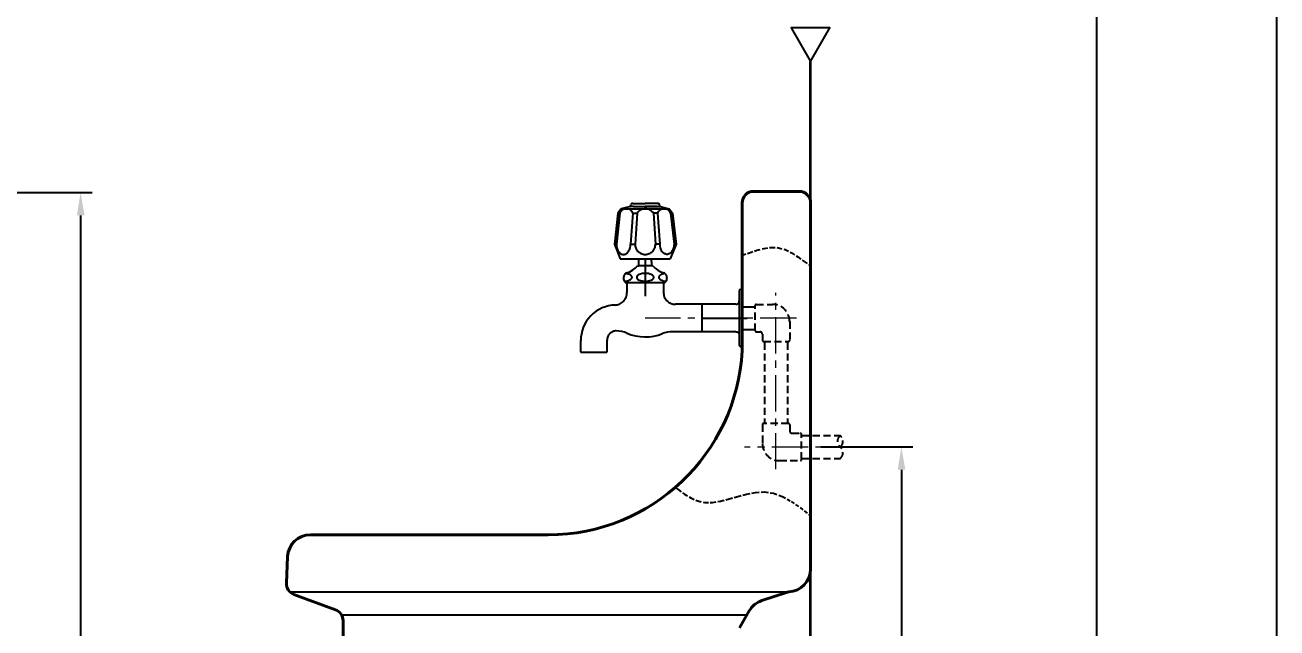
# Model space of a CAD drawing. Extents: x 57303 to 59729, y 58734 to 62164.
# Drawn here: x 58631 to 59729, y 60325 to 60854 of the extents above; entities that cross this region are included whole.
import ezdxf

# ---------------------------------------------------------------- set-up
doc = ezdxf.new("R2010")
doc.units = 0
doc.header["$MEASUREMENT"] = 0
for name, pattern in [('CENTER', [50.8, 31.75, -6.35, 6.35, -6.35]), ('HIDDEN', [9.525, 6.35, -3.175]), ('HIDDEN2', [4.7625, 3.175, -1.5875])]:
    doc.linetypes.add(name, pattern=pattern)
doc.layers.get('0').update_dxf_attribs({"linetype": 'CONTINUOUS'})
doc.layers.get('Defpoints').update_dxf_attribs({"linetype": 'CONTINUOUS'})
for name, color, linetype in [('1', 7, 'CONTINUOUS'), ('Dim', 4, 'CONTINUOUS'), ('FAUCET', 4, 'CONTINUOUS'), ('LINE', 7, 'CONTINUOUS'), ('YA', 7, 'CONTINUOUS')]:
    doc.layers.add(name, color=color, linetype=linetype)
for name, color, linetype, lineweight in [('CEN', 1, 'CENTER', 5), ('OUTLINE', 11, 'CONTINUOUS', 40), ('Y', 202, 'CONTINUOUS', 35)]:
    doc.layers.add(name, color=color, linetype=linetype, lineweight=lineweight)
doc.styles.add('h', font='', dxfattribs={"height": 30})
doc.styles.get("Standard").update_dxf_attribs({"font": 'txt.shx', "bigfont": 'ghs.shx'})
doc.styles.get('h').set_extended_font_data('Haansoft Batang')
doc.dimstyles.new('SERIM', dxfattribs={"dimscale": 10, "dimtxt": 3, "dimasz": 2, "dimexe": 1, "dimexo": 1.5, "dimgap": 1, "dimtad": 1, "dimtoh": 1, "dimdec": 0, "dimdsep": 46, "dimtxsty": 'h', "dimcen": -0.3, "dimclrt": 2, "dimadec": 0, "dimazin": 0, "dimtfac": 1, "dimtdec": 0, "dimtmove": 1, "dimatfit": 3, "dimfxl": 0, "dimtolj": 1, "dimtzin": 0, "dimarcsym": 0})

# ---------------------------------------------------------------- blocks, each defined once
blk = doc.blocks.new('*D45')
at = {"layer": 'Defpoints', "color": 0}
for p in [(58238.9, 60706.7), (58341.9, 59723.7), (58679.6, 59723.7)]:
    blk.add_point(p, dxfattribs=at)
at = {"layer": 'Dim', "color": 0, "lineweight": -2}
for p, q in [((58253.9, 60706.7), (58689.6, 60706.7)), ((58679.6, 60686.7), (58679.6, 59743.7)), ((58356.9, 59723.7), (58689.6, 59723.7))]:
    blk.add_line(p, q, dxfattribs=at)
at = {"layer": 'Dim', "color": 0}
for points in [[(58676.3, 60686.7), (58683, 60686.7), (58679.6, 60706.7)], [(58676.3, 59743.7), (58683, 59743.7), (58679.6, 59723.7)]]:
    blk.add_solid(points, dxfattribs=at)
at = {"layer": 'Dim', "color": 0, "insert": (58644.6, 60215.2), "char_height": 50, "attachment_point": 5, "rotation": 90}
blk.add_mtext('\\A1;983', dxfattribs=at)
blk = doc.blocks.new('*D92')
at = {"layer": 'Defpoints', "color": 0}
for p in [(59313.7, 60483.7), (59333.5, 59723.7), (59399.4, 59723.7)]:
    blk.add_point(p, dxfattribs=at)
at = {"layer": 'Dim', "color": 0, "lineweight": -2}
for p, q in [((59328.7, 60483.7), (59409.4, 60483.7)), ((59399.4, 60463.7), (59399.4, 59743.7)), ((59348.5, 59723.7), (59409.4, 59723.7))]:
    blk.add_line(p, q, dxfattribs=at)
at = {"layer": 'Dim', "color": 0}
for points in [[(59396.1, 60463.7), (59402.8, 60463.7), (59399.4, 60483.7)], [(59396.1, 59743.7), (59402.8, 59743.7), (59399.4, 59723.7)]]:
    blk.add_solid(points, dxfattribs=at)
at = {"layer": 'Dim', "color": 0, "insert": (59364.4, 60103.7), "char_height": 50, "attachment_point": 5, "rotation": 90}
blk.add_mtext('\\A1;760', dxfattribs=at)

msp = doc.modelspace()

# ---------------------------------------------------------------- linework, layer by layer
at = {"color": 0}
for p, q in [((59174.723, 60648.542), (59174.723, 60615.996)), ((59224.42, 60608.742), (59224.42, 60584.742)), ((59224.42, 60596.742), (59264.115, 60596.742))]:
    msp.add_line(p, q, dxfattribs=at)
msp.add_lwpolyline([(59319.723, 60821.639), (59336.738, 60851.11), (59302.707, 60851.11)], close=True, dxfattribs=at)
at = {"color": 0, "linetype": 'HIDDEN2'}
for points in [[(59259.723, 60651.727), (59260.007, 60651.818), (59266.162, 60653.99), (59272.532, 60656.099), (59278.978, 60657.777), (59285.363, 60658.657), (59291.547, 60658.373), (59297.432, 60656.683), (59303.078, 60653.855), (59308.582, 60650.279), (59314.045, 60646.349), (59319.563, 60642.457), (59319.723, 60642.36)], [(59201.023, 60448.237), (59203.639, 60446.355), (59209.158, 60442.464), (59214.832, 60439.002), (59220.76, 60436.364), (59227.041, 60434.941), (59233.745, 60434.987), (59240.828, 60436.199), (59248.22, 60438.135), (59255.848, 60440.352), (59263.64, 60442.408), (59271.524, 60443.861), (59279.429, 60444.268), (59287.282, 60443.189), (59295.036, 60440.327), (59302.736, 60435.975), (59310.45, 60430.573), (59318.248, 60424.56), (59319.723, 60423.413)]]:
    msp.add_lwpolyline(points, dxfattribs=at)
at = {"layer": '1', "color": 0, "linetype": 'Continuous'}
for centre, start, end in [((59258.473, 60620.492), 0, 180), ((59258.473, 60572.992), 180, 311.035804)]:
    msp.add_arc(centre, 1.25, start, end, dxfattribs=at)
at = {"layer": 'CEN', "color": 0}
for p, q in [((59289.18, 60464.142), (59289.18, 60618.736)), ((59307.243, 60596.742), (59174.572, 60596.742)), ((59368.429, 60483.69), (59261.908, 60483.69))]:
    msp.add_line(p, q, dxfattribs=at)
at = {"layer": 'FAUCET', "color": 0, "linetype": 'Continuous'}
for p, q in [((59153.723, 60692.542), (59150.723, 60688.542)), ((59161.723, 60694.542), (59153.723, 60692.542)), ((59153.723, 60692.542), (59187.655, 60692.542)), ((59164.323, 60694.542), (59161.723, 60694.542)), ((59164.323, 60694.542), (59161.723, 60694.542)), ((59161.824, 60694.919), (59162.194, 60696.301)), ((59164.646, 60694.542), (59162.114, 60694.542)), ((59163.723, 60697.042), (59163.16, 60697.042)), ((59163.723, 60697.042), (59174.723, 60697.042)), ((59164.323, 60694.542), (59164.646, 60694.542)), ((59164.323, 60694.542), (59174.723, 60694.542)), ((59166.973, 60694.542), (59174.723, 60694.542)), ((59169.525, 60694.542), (59174.723, 60694.542)), ((59185.723, 60697.042), (59174.723, 60697.042)), ((59174.723, 60694.542), (59187.723, 60694.542)), ((59185.123, 60694.542), (59174.723, 60694.542)), ((59182.472, 60694.542), (59174.723, 60694.542)), ((59179.921, 60694.542), (59174.723, 60694.542)), ((59182.472, 60694.542), (59179.921, 60694.542)), ((59184.8, 60694.542), (59187.332, 60694.542)), ((59185.123, 60694.542), (59184.8, 60694.542)), ((59185.123, 60694.542), (59187.723, 60694.542)), ((59185.723, 60697.042), (59186.286, 60697.042)), ((59187.622, 60694.919), (59187.251, 60696.301)), ((59187.655, 60692.542), (59195.723, 60692.542)), ((59187.723, 60694.542), (59195.723, 60692.542)), ((59195.723, 60692.542), (59198.723, 60688.542)), ((59150.723, 60688.542), (59147.723, 60661.542)), ((59152.449, 60688.542), (59149.449, 60661.542)), ((59152.449, 60688.542), (59150.723, 60688.542)), ((59163.922, 60688.542), (59161.862, 60661.542)), ((59163.842, 60688.542), (59167.6, 60688.542)), ((59167.596, 60688.542), (59165.771, 60661.542)), ((59185.603, 60688.542), (59181.845, 60688.542)), ((59181.849, 60688.542), (59183.674, 60661.542)), ((59185.524, 60688.542), (59187.584, 60661.542)), ((59196.989, 60688.548), (59198.715, 60688.549)), ((59196.989, 60688.548), (59199.997, 60661.549)), ((59198.723, 60688.542), (59201.464, 60663.871)), ((59147.723, 60661.542), (59152.723, 60648.542)), ((59149.449, 60661.542), (59147.723, 60661.542)), ((59161.862, 60661.542), (59165.771, 60661.542)), ((59187.584, 60661.542), (59183.674, 60661.542)), ((59201.723, 60661.542), (59196.723, 60648.542)), ((59199.997, 60661.549), (59201.723, 60661.549)), ((59201.464, 60663.871), (59201.723, 60661.542)), ((59152.723, 60648.542), (59174.723, 60648.542)), ((59169.223, 60642.56), (59169.223, 60648.542)), ((59174.723, 60648.542), (59196.723, 60648.542)), ((59180.223, 60646.344), (59180.223, 60648.542)), ((59180.223, 60646.344), (59180.223, 60642.56)), ((59167.973, 60642.56), (59168.973, 60642.56)), ((59168.973, 60642.56), (59169.223, 60642.56)), ((59180.223, 60642.56), (59169.223, 60642.56)), ((59180.473, 60642.56), (59180.223, 60642.56)), ((59181.473, 60642.56), (59180.473, 60642.56)), ((59191.436, 60627.56), (59157.973, 60627.56)), ((59158.723, 60627.56), (59158.723, 60619.083)), ((59190.723, 60627.56), (59190.723, 60619.242)), ((59257.223, 60620.492), (59257.223, 60572.992)), ((59254.223, 60608.742), (59201.223, 60608.742)), ((59254.223, 60584.742), (59198.77, 60584.742)), ((59118.223, 60567.242), (59118.223, 60577.11)), ((59141.223, 60567.242), (59141.223, 60577.403)), ((59118.723, 60566.742), (59120.923, 60566.742)), ((59120.923, 60566.742), (59129.723, 60566.742)), ((59129.723, 60566.742), (59138.523, 60566.742)), ((59138.523, 60566.742), (59140.723, 60566.742))]:
    msp.add_line(p, q, dxfattribs=at)
for points in [[(59163.922, 60688.542), (59163.553, 60689.354), (59163.051, 60690.129), (59162.422, 60690.836), (59161.682, 60691.443), (59160.856, 60691.928), (59159.976, 60692.274), (59159.075, 60692.477), (59158.185, 60692.542), (59157.296, 60692.477), (59156.395, 60692.274), (59155.514, 60691.928), (59154.688, 60691.443), (59153.948, 60690.836), (59153.319, 60690.129), (59152.817, 60689.354), (59152.449, 60688.542)], [(59161.824, 60694.919), (59161.817, 60694.887), (59161.814, 60694.853), (59161.815, 60694.818), (59161.819, 60694.783), (59161.828, 60694.75), (59161.841, 60694.717), (59161.857, 60694.687), (59161.876, 60694.659), (59161.898, 60694.634), (59161.923, 60694.611), (59161.951, 60694.59), (59161.981, 60694.573), (59162.013, 60694.559), (59162.046, 60694.549), (59162.08, 60694.544), (59162.114, 60694.542)], [(59163.16, 60697.042), (59163.005, 60697.03), (59162.847, 60696.992), (59162.694, 60696.926), (59162.551, 60696.835), (59162.426, 60696.721), (59162.324, 60696.59), (59162.246, 60696.447), (59162.194, 60696.301)], [(59181.845, 60688.542), (59181.252, 60689.391), (59180.539, 60690.178), (59179.718, 60690.88), (59178.806, 60691.473), (59177.824, 60691.943), (59176.798, 60692.279), (59175.755, 60692.478), (59174.721, 60692.542), (59173.687, 60692.478), (59172.644, 60692.279), (59171.618, 60691.943), (59170.635, 60691.473), (59169.723, 60690.88), (59168.902, 60690.178), (59168.189, 60689.391), (59167.596, 60688.542)], [(59196.989, 60688.548), (59196.62, 60689.36), (59196.118, 60690.135), (59195.489, 60690.842), (59194.749, 60691.449), (59193.923, 60691.933), (59193.042, 60692.279), (59192.141, 60692.482), (59191.252, 60692.547), (59190.362, 60692.482), (59189.461, 60692.278), (59188.581, 60691.932), (59187.755, 60691.447), (59187.015, 60690.839), (59186.386, 60690.133), (59185.885, 60689.357), (59185.516, 60688.545)], [(59187.251, 60696.301), (59187.2, 60696.447), (59187.122, 60696.59), (59187.019, 60696.721), (59186.894, 60696.835), (59186.752, 60696.926), (59186.598, 60696.992), (59186.441, 60697.03), (59186.286, 60697.042)], [(59187.332, 60694.542), (59187.365, 60694.544), (59187.399, 60694.549), (59187.432, 60694.559), (59187.464, 60694.573), (59187.495, 60694.59), (59187.523, 60694.611), (59187.548, 60694.634), (59187.57, 60694.659), (59187.589, 60694.687), (59187.605, 60694.717), (59187.617, 60694.75), (59187.626, 60694.783), (59187.631, 60694.818), (59187.632, 60694.853), (59187.628, 60694.887), (59187.622, 60694.919)], [(59149.449, 60661.542), (59149.553, 60659.898), (59149.885, 60658.216), (59150.461, 60656.597), (59150.837, 60655.846), (59151.267, 60655.152), (59151.743, 60654.527), (59152.259, 60653.979), (59152.805, 60653.515), (59153.371, 60653.14), (59153.948, 60652.855), (59154.526, 60652.657), (59155.098, 60652.542), (59155.655, 60652.506), (59156.213, 60652.542), (59156.785, 60652.657), (59157.363, 60652.855), (59157.94, 60653.14), (59158.506, 60653.515), (59159.052, 60653.979), (59159.567, 60654.527), (59160.044, 60655.152), (59160.474, 60655.846), (59160.85, 60656.597), (59161.426, 60658.216), (59161.758, 60659.898), (59161.862, 60661.542)], [(59165.771, 60661.542), (59165.805, 60660.674), (59165.925, 60659.801), (59166.133, 60658.935), (59166.428, 60658.09), (59166.806, 60657.279), (59167.26, 60656.514), (59167.782, 60655.804), (59168.363, 60655.158), (59169.004, 60654.571), (59169.709, 60654.042), (59170.47, 60653.58), (59171.278, 60653.195), (59172.119, 60652.893), (59172.983, 60652.676), (59173.855, 60652.548), (59174.723, 60652.506), (59175.59, 60652.548), (59176.462, 60652.676), (59177.326, 60652.893), (59178.168, 60653.195), (59178.975, 60653.58), (59179.737, 60654.042), (59180.442, 60654.571), (59181.082, 60655.158), (59181.663, 60655.804), (59182.186, 60656.514), (59182.64, 60657.279), (59183.017, 60658.09), (59183.312, 60658.935), (59183.52, 60659.801), (59183.64, 60660.674), (59183.674, 60661.542)], [(59199.997, 60661.549), (59199.893, 60659.905), (59199.562, 60658.223), (59198.986, 60656.604), (59198.61, 60655.853), (59198.18, 60655.159), (59197.704, 60654.533), (59197.188, 60653.985), (59196.643, 60653.521), (59196.077, 60653.146), (59195.5, 60652.86), (59194.922, 60652.662), (59194.35, 60652.548), (59193.793, 60652.511), (59193.235, 60652.547), (59192.663, 60652.662), (59192.085, 60652.859), (59191.508, 60653.145), (59190.942, 60653.52), (59190.396, 60653.983), (59189.88, 60654.531), (59189.403, 60655.156), (59188.973, 60655.85), (59188.597, 60656.601), (59188.02, 60658.219), (59187.688, 60659.901), (59187.584, 60661.545)], [(59158.354, 60636.255), (59157.804, 60635.93), (59157.287, 60635.525), (59156.82, 60635.047), (59156.418, 60634.506), (59156.092, 60633.915), (59155.851, 60633.292), (59155.696, 60632.654), (59155.628, 60632.019), (59155.64, 60631.38), (59155.738, 60630.731), (59155.925, 60630.089), (59156.198, 60629.472), (59156.551, 60628.898), (59156.974, 60628.381), (59157.453, 60627.933), (59157.973, 60627.56)], [(59156.463, 60629.025), (59157.751, 60629.14), (59159.031, 60629.37), (59160.232, 60629.715), (59161.281, 60630.164), (59161.73, 60630.42), (59162.121, 60630.693), (59162.45, 60630.978), (59162.716, 60631.272), (59162.918, 60631.569), (59163.058, 60631.866), (59163.106, 60632.013), (59163.139, 60632.159), (59163.159, 60632.303), (59163.165, 60632.445), (59163.145, 60632.7), (59163.081, 60632.96), (59162.971, 60633.224), (59162.812, 60633.49), (59162.603, 60633.753), (59162.343, 60634.012), (59162.034, 60634.263), (59161.676, 60634.504), (59160.826, 60634.943), (59159.829, 60635.308), (59158.731, 60635.586), (59157.585, 60635.771)], [(59158.354, 60636.255), (59161.096, 60637.212), (59163.68, 60638.619), (59166.001, 60640.428), (59167.973, 60642.56)], [(59167.24, 60632.445), (59167.248, 60632.292), (59167.271, 60632.136), (59167.31, 60631.979), (59167.365, 60631.819), (59167.529, 60631.499), (59167.766, 60631.179), (59168.076, 60630.866), (59168.46, 60630.564), (59168.914, 60630.278), (59169.432, 60630.014), (59170.628, 60629.567), (59171.969, 60629.248), (59173.361, 60629.064), (59176.084, 60629.064), (59177.477, 60629.248), (59178.817, 60629.567), (59180.013, 60630.014), (59180.532, 60630.278), (59180.985, 60630.564), (59181.369, 60630.866), (59181.68, 60631.179), (59181.916, 60631.499), (59182.08, 60631.819), (59182.136, 60631.979), (59182.175, 60632.136), (59182.198, 60632.292), (59182.205, 60632.445), (59182.198, 60632.599), (59182.175, 60632.754), (59182.136, 60632.912), (59182.08, 60633.071), (59181.916, 60633.391), (59181.68, 60633.711), (59181.369, 60634.025), (59180.985, 60634.327), (59180.532, 60634.613), (59180.013, 60634.877), (59178.817, 60635.323), (59177.477, 60635.642), (59176.084, 60635.827), (59173.361, 60635.827), (59171.969, 60635.642), (59170.628, 60635.323), (59169.432, 60634.877), (59168.914, 60634.613), (59168.46, 60634.327), (59168.076, 60634.025), (59167.766, 60633.711), (59167.529, 60633.391), (59167.365, 60633.071), (59167.31, 60632.912), (59167.271, 60632.754), (59167.248, 60632.599), (59167.24, 60632.445)], [(59181.473, 60642.56), (59183.444, 60640.428), (59185.765, 60638.619), (59188.35, 60637.212), (59191.092, 60636.255)], [(59191.911, 60635.732), (59190.808, 60635.531), (59189.762, 60635.244), (59188.819, 60634.877), (59188.021, 60634.443), (59187.685, 60634.208), (59187.395, 60633.963), (59187.153, 60633.711), (59186.958, 60633.456), (59186.81, 60633.199), (59186.707, 60632.944), (59186.647, 60632.692), (59186.628, 60632.445), (59186.652, 60632.168), (59186.728, 60631.885), (59186.858, 60631.598), (59187.047, 60631.31), (59187.295, 60631.026), (59187.602, 60630.748), (59187.968, 60630.481), (59188.389, 60630.229), (59189.377, 60629.782), (59190.517, 60629.429), (59191.745, 60629.183), (59192.995, 60629.045)], [(59191.473, 60627.56), (59191.992, 60627.933), (59192.471, 60628.381), (59192.895, 60628.898), (59193.248, 60629.472), (59193.521, 60630.089), (59193.707, 60630.731), (59193.805, 60631.38), (59193.818, 60632.019), (59193.749, 60632.654), (59193.595, 60633.292), (59193.353, 60633.915), (59193.027, 60634.506), (59192.625, 60635.047), (59192.158, 60635.525), (59191.642, 60635.93), (59191.092, 60636.255)], [(59148.116, 60608.09), (59149.083, 60608.167), (59150.071, 60608.336), (59151.066, 60608.603), (59152.055, 60608.972), (59153.022, 60609.444), (59153.952, 60610.017), (59154.829, 60610.686), (59155.639, 60611.445), (59156.367, 60612.281), (59157.005, 60613.181), (59157.545, 60614.131), (59157.982, 60615.114), (59158.315, 60616.116), (59158.546, 60617.12), (59158.68, 60618.113), (59158.723, 60619.083)], [(59190.723, 60619.242), (59190.765, 60618.298), (59190.898, 60617.331), (59191.128, 60616.353), (59191.46, 60615.377), (59191.896, 60614.419), (59192.434, 60613.496), (59193.071, 60612.624), (59193.798, 60611.817), (59194.605, 60611.09), (59195.477, 60610.453), (59196.4, 60609.915), (59197.358, 60609.479), (59198.334, 60609.147), (59199.312, 60608.917), (59200.279, 60608.784), (59201.223, 60608.742)], [(59148.116, 60608.09), (59145.388, 60607.871), (59142.605, 60607.395), (59139.8, 60606.643), (59137.013, 60605.604), (59134.287, 60604.274), (59131.667, 60602.659), (59129.195, 60600.772), (59126.914, 60598.635), (59124.86, 60596.279), (59123.062, 60593.742), (59121.542, 60591.065), (59120.311, 60588.294), (59119.372, 60585.472), (59118.72, 60582.642), (59118.343, 60579.843), (59118.223, 60577.11)], [(59254.223, 60608.742), (59254.492, 60608.754), (59254.769, 60608.792), (59255.048, 60608.858), (59255.327, 60608.952), (59255.601, 60609.077), (59255.864, 60609.231), (59256.114, 60609.413), (59256.344, 60609.621), (59256.552, 60609.851), (59256.734, 60610.1), (59256.888, 60610.364), (59257.012, 60610.638), (59257.107, 60610.916), (59257.173, 60611.196), (59257.211, 60611.472), (59257.223, 60611.742)], [(59149.311, 60585.402), (59148.535, 60585.373), (59147.753, 60585.267), (59146.979, 60585.082), (59146.223, 60584.819), (59145.497, 60584.482), (59144.811, 60584.076), (59144.176, 60583.61), (59143.597, 60583.091), (59143.072, 60582.518), (59142.598, 60581.888), (59142.185, 60581.207), (59141.84, 60580.485), (59141.569, 60579.731), (59141.376, 60578.959), (59141.26, 60578.179), (59141.223, 60577.403)], [(59158.692, 60583.463), (59156.433, 60584.284), (59154.095, 60584.886), (59151.71, 60585.26), (59149.311, 60585.402)], [(59158.692, 60583.463), (59162.367, 60582.124), (59166.204, 60581.125), (59170.157, 60580.494), (59174.17, 60580.246), (59178.189, 60580.387), (59182.157, 60580.913), (59186.02, 60581.809), (59189.729, 60583.05)], [(59198.77, 60584.742), (59196.465, 60584.635), (59194.171, 60584.315), (59191.916, 60583.784), (59189.729, 60583.05)], [(59254.223, 60584.742), (59254.492, 60584.73), (59254.769, 60584.692), (59255.048, 60584.626), (59255.327, 60584.531), (59255.601, 60584.407), (59255.864, 60584.253), (59256.114, 60584.071), (59256.344, 60583.863), (59256.552, 60583.633), (59256.734, 60583.383), (59256.888, 60583.12), (59257.012, 60582.846), (59257.107, 60582.567), (59257.173, 60582.288), (59257.211, 60582.011), (59257.223, 60581.742)], [(59118.223, 60567.242), (59118.225, 60567.197), (59118.231, 60567.151), (59118.242, 60567.104), (59118.258, 60567.058), (59118.279, 60567.012), (59118.304, 60566.968), (59118.335, 60566.927), (59118.369, 60566.888), (59118.408, 60566.854), (59118.449, 60566.823), (59118.493, 60566.798), (59118.539, 60566.777), (59118.585, 60566.761), (59118.632, 60566.75), (59118.678, 60566.744), (59118.723, 60566.742)], [(59140.723, 60566.742), (59140.768, 60566.744), (59140.814, 60566.75), (59140.86, 60566.761), (59140.907, 60566.777), (59140.952, 60566.798), (59140.996, 60566.823), (59141.038, 60566.854), (59141.076, 60566.888), (59141.111, 60566.927), (59141.141, 60566.968), (59141.167, 60567.012), (59141.188, 60567.058), (59141.203, 60567.104), (59141.214, 60567.151), (59141.221, 60567.197), (59141.223, 60567.242)]]:
    msp.add_lwpolyline(points, dxfattribs=at)
at = {"layer": 'LINE', "color": 0}
for p, q in [((58863.159, 60356.655), (59300.377, 60356.655)), ((58908.363, 60336.655), (59263.994, 60336.655))]:
    msp.add_line(p, q, dxfattribs=at)
at = {"layer": 'OUTLINE', "color": 0}
for p, q in [((59269.723, 60707.751), (59309.723, 60707.751)), ((59259.723, 60567.987), (59259.723, 60697.751)), ((59319.723, 60697.751), (59319.723, 60376.655)), ((58881.106, 60406.742), (59089.723, 60406.742)), ((58860.068, 60364.347), (58861.127, 60387.65)), ((58866.594, 60354.512), (58903.187, 60341.001)), ((59276.96, 60349.067), (59298.597, 60356.279)), ((59257.369, 60325.089), (59265.931, 60340.035)), ((59269.723, 60346.655), (59269.723, 60346.655)), ((58909.723, 60136.742), (58909.723, 60331.62))]:
    msp.add_line(p, q, dxfattribs=at)
for centre, radius, start, end in [((59269.723, 60697.751), 10, 90, 180), ((59309.723, 60697.751), 10, 0, 90), ((59089.586, 60577.123), 170.382, 270.045895, 356.926063), ((58881.106, 60386.742), 20, 90, 177.398527), ((59299.723, 60376.655), 20, 272.873911, 0), ((58870.058, 60363.893), 10, 177.398527, 249.734192), ((59283.285, 60330.093), 20, 108.434949, 150.19347), ((59301.127, 60348.69), 8, 92.873911, 108.434949), ((58899.723, 60331.62), 10, 0, 69.734192)]:
    msp.add_arc(centre, radius, start, end, dxfattribs=at)
at = {"layer": 'Y', "color": 0}
msp.add_line((59319.723, 59723.742), (59319.723, 60821.639), dxfattribs=at)
at = {"layer": 'YA', "color": 7}
msp.add_line((59570.572, 62044.172), (59570.572, 58864.172), dxfattribs=at)
at = {"layer": 'YA', "color": 0}
for p, q in [((59259.723, 60606.684), (59271.146, 60606.684)), ((59259.723, 60586.71), (59271.146, 60586.71))]:
    msp.add_line(p, q, dxfattribs=at)
at = {"layer": 'YA', "color": 0, "linetype": 'HIDDEN'}
for p, q in [((59271.146, 60585.71), (59271.146, 60607.684)), ((59272.146, 60608.684), (59286.392, 60608.684)), ((59301.392, 60593.684), (59301.392, 60577.286)), ((59272.146, 60584.71), (59275.418, 60584.71)), ((59277.418, 60582.71), (59277.418, 60577.286)), ((59278.418, 60576.286), (59300.392, 60576.286)), ((59279.418, 60575.286), (59279.418, 60504.335)), ((59299.392, 60575.286), (59299.392, 60504.335)), ((59277.418, 60503.335), (59277.418, 60486.757)), ((59300.392, 60504.335), (59278.418, 60504.335)), ((59301.392, 60503.335), (59301.392, 60497.731)), ((59303.392, 60495.731), (59310.865, 60495.731)), ((59311.865, 60472.757), (59311.865, 60494.731)), ((59311.865, 60493.731), (59345.919, 60493.731)), ((59292.418, 60471.757), (59310.865, 60471.757)), ((59311.865, 60473.757), (59345.919, 60473.757))]:
    msp.add_line(p, q, dxfattribs=at)
at = {"layer": 'YA', "color": 0}
msp.add_lwpolyline([(57303.205, 58733.693), (59728.705, 58733.693), (59728.705, 62164.043), (57303.205, 62164.043)], close=True, dxfattribs=at)
at = {"layer": 'YA', "color": 0, "linetype": 'HIDDEN'}
for centre, radius, start, end in [((59272.146, 60607.684), 1, 90, 180), ((59286.392, 60593.684), 15, 0, 90), ((59272.146, 60585.71), 1, 180, 270), ((59275.418, 60582.71), 2, 0, 90), ((59278.418, 60577.286), 1, 180, 270), ((59300.392, 60577.286), 1, 270, 0), ((59278.418, 60503.335), 1, 90, 180), ((59300.392, 60503.335), 1, 0, 90), ((59303.392, 60497.731), 2, 180, 270), ((59310.865, 60494.731), 1, 0, 90), ((59349.666, 60488.711), 6.399, 128.323971, 231.676029), ((59341.729, 60488.711), 6.399, 308.323971, 51.676029), ((59292.418, 60486.757), 15, 180, 270), ((59341.729, 60478.67), 6.399, 308.323971, 51.676029), ((59310.865, 60472.757), 1, 270, 0)]:
    msp.add_arc(centre, radius, start, end, dxfattribs=at)

# ---------------------------------------------------------------- dimensions: what is measured, and where the dimension line sits
at = {"layer": 'Dim', "color": 0}
for base, p1, p2, picture, middle in [((58679.62, 59723.742), (58238.927, 60706.742), (58341.855, 59723.742), '*D45', (58644.62, 60215.242)), ((59399.448, 59723.742), (59313.725, 60483.69), (59333.515, 59723.742), '*D92', (59364.448, 60103.716))]:
    dim = msp.add_linear_dim(base=base, p1=p1, p2=p2, angle=90, dimstyle='SERIM', override={"dimtxt": 5, "dimtxsty": 'Standard', "dimclrt": 0}, dxfattribs=at)
    dim.commit()
    dim.dimension.update_dxf_attribs({"geometry": picture, "text_midpoint": middle})

doc.saveas('drawing.dxf')
